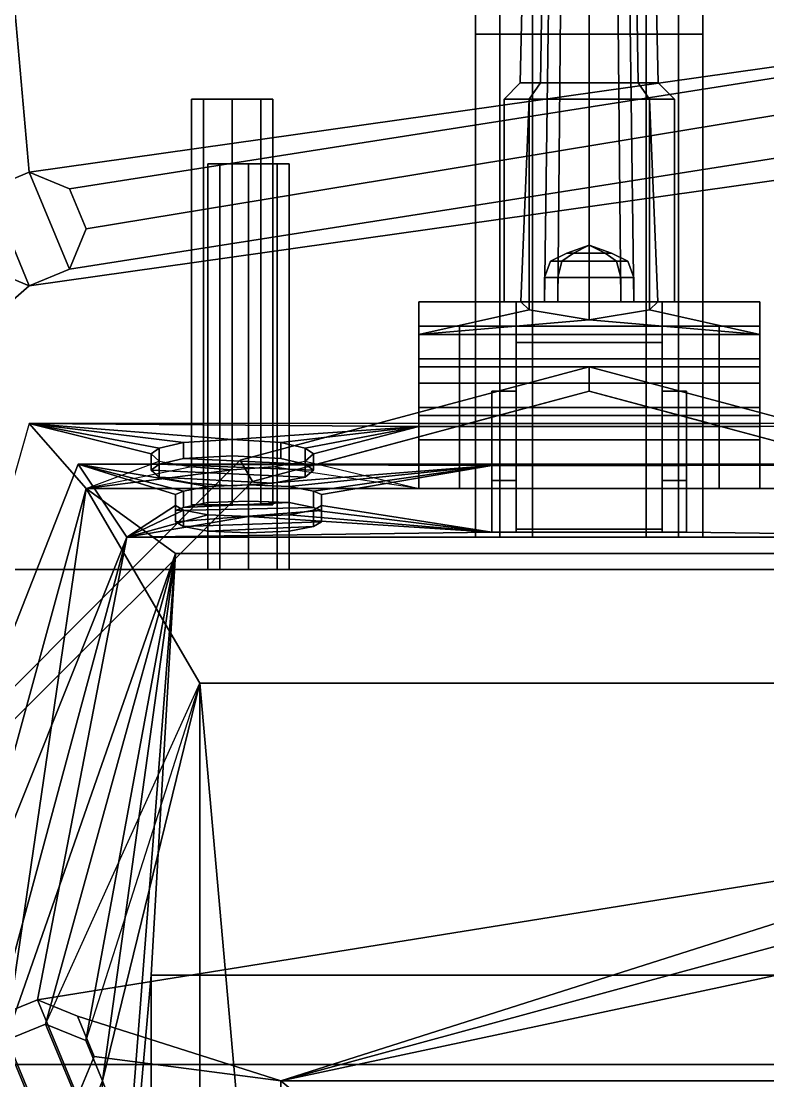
# Model space of a CAD drawing. Header units: millimetres. Extents: x -1.2 to 1.2, y -3.5 to 10.4.
# Drawn here: x -0.7 to 0.22, y -0.35 to 0.956 of the extents above; entities that cross this region are included whole.
import ezdxf

# ---------------------------------------------------------------- set-up
doc = ezdxf.new("R2010")
doc.units = ezdxf.units.MM
for name, color, linetype in [('gun', 1, 'Continuous'), ('mg', 1, 'Continuous'), ('sleeve', 5, 'Continuous'), ('turret', 2, 'Continuous'), ('turret_screens', 3, 'Continuous')]:
    doc.layers.add(name, color=color, linetype=linetype)

msp = doc.modelspace()

# ---------------------------------------------------------------- linework, layer by layer
for points in [[(0.71, -2.48, 0.33), (-0.71, -2.48, 0.33), (-0.71, 1.43, 0.33), (0.71, 1.43, 0.33)], [(-0.71, 0.9936, 1.46), (-0.71, 0.9936, 1.46), (-0.7395, 0.7495, 1.46), (-0.69, 0.77, 1.46)], [(0.71, 0.9936, 1.46), (-0.71, 0.9936, 1.46), (-0.69, 0.77, 1.46), (0.3, 0.91, 1.46)], [(0.3, 0.91, 1.46), (-0.69, 0.77, 1.46), (-0.6405, 0.7495, 1.46), (0.2505, 0.8895, 1.46)], [(0.2505, 0.8895, 1.46), (-0.6405, 0.7495, 1.46), (-0.62, 0.7, 1.46), (0.23, 0.84, 1.46)], [(0.23, 0.84, 1.46), (-0.62, 0.7, 1.46), (-0.6405, 0.6505, 1.46), (0.2505, 0.7905, 1.46)], [(0.2505, 0.7905, 1.46), (-0.6405, 0.6505, 1.46), (-0.69, 0.63, 1.46), (0.3, 0.77, 1.46)], [(0.3, 0.77, 1.46), (-0.69, 0.63, 1.46), (-1.09, 0.28, 1.46), (1.09, 0.28, 1.46)], [(-0.69, 0.77, 1.46), (-0.7395, 0.7495, 1.46), (-0.7395, 0.7495, 1.53), (-0.69, 0.77, 1.53)], [(-0.69, 0.77, 1.53), (-0.7395, 0.7495, 1.53), (-0.69, 0.63, 1.53), (-0.6405, 0.6505, 1.53)], [(-0.6405, 0.7495, 1.46), (-0.69, 0.77, 1.46), (-0.69, 0.77, 1.53), (-0.6405, 0.7495, 1.53)], [(-0.6405, 0.7495, 1.53), (-0.69, 0.77, 1.53), (-0.6405, 0.6505, 1.53), (-0.62, 0.7, 1.53)], [(-0.7395, 0.7495, 1.53), (-0.76, 0.7, 1.53), (-0.7395, 0.6505, 1.53), (-0.69, 0.63, 1.53)], [(-0.62, 0.7, 1.46), (-0.6405, 0.7495, 1.46), (-0.6405, 0.7495, 1.53), (-0.62, 0.7, 1.53)], [(-0.6405, 0.6505, 1.46), (-0.62, 0.7, 1.46), (-0.62, 0.7, 1.53), (-0.6405, 0.6505, 1.53)], [(-1.09, 0.28, 1.46), (-0.69, 0.63, 1.46), (-0.69, 0.63, 1.46), (-0.7395, 0.6505, 1.46)], [(-0.7395, 0.6505, 1.46), (-0.69, 0.63, 1.46), (-0.69, 0.63, 1.53), (-0.7395, 0.6505, 1.53)], [(-0.69, 0.63, 1.46), (-0.6405, 0.6505, 1.46), (-0.6405, 0.6505, 1.53), (-0.69, 0.63, 1.53)], [(1.09, 0.28, 1.46), (-1.09, 0.28, 1.46), (-1.09, -0.81, 1.46), (1.09, -0.81, 1.46)]]:
    msp.add_3dface(points)
at = {"layer": 'gun'}
for points in [[(-0.0601, 0.88, -2.7101), (-0.085, 0.88, -2.65), (-0.065, 1.77, -2.65), (-0.046, 1.77, -2.696)], [(-0.085, 0.88, -2.65), (-0.0601, 0.88, -2.5899), (-0.046, 1.77, -2.604), (-0.065, 1.77, -2.65)], [(0, 0.88, -2.735), (-0.0601, 0.88, -2.7101), (-0.046, 1.77, -2.696), (0, 1.77, -2.715)], [(-0.0601, 0.88, -2.5899), (0, 0.88, -2.565), (0, 1.77, -2.585), (-0.046, 1.77, -2.604)], [(0.0601, 0.88, -2.7101), (0, 0.88, -2.735), (0, 1.77, -2.715), (0.046, 1.77, -2.696)], [(0, 0.88, -2.565), (0.0601, 0.88, -2.5899), (0.046, 1.77, -2.604), (0, 1.77, -2.585)], [(0.085, 0.88, -2.65), (0.0601, 0.88, -2.7101), (0.046, 1.77, -2.696), (0.065, 1.77, -2.65)], [(0.0601, 0.88, -2.5899), (0.085, 0.88, -2.65), (0.065, 1.77, -2.65), (0.046, 1.77, -2.604)], [(-0.0389, 0.61, 3.6611), (-0.055, 0.61, 3.7), (-0.04, 1.73, 3.7), (-0.0283, 1.73, 3.6717)], [(-0.055, 0.61, 3.7), (-0.0389, 0.61, 3.7389), (-0.0283, 1.73, 3.7283), (-0.04, 1.73, 3.7)], [(0, 0.61, 3.645), (-0.0389, 0.61, 3.6611), (-0.0283, 1.73, 3.6717), (0, 1.73, 3.66)], [(-0.0389, 0.61, 3.7389), (0, 0.61, 3.755), (0, 1.73, 3.74), (-0.0283, 1.73, 3.7283)], [(0.0389, 0.61, 3.6611), (0, 0.61, 3.645), (0, 1.73, 3.66), (0.0283, 1.73, 3.6717)], [(0, 0.61, 3.755), (0.0389, 0.61, 3.7389), (0.0283, 1.73, 3.7283), (0, 1.73, 3.74)], [(0.055, 0.61, 3.7), (0.0389, 0.61, 3.6611), (0.0283, 1.73, 3.6717), (0.04, 1.73, 3.7)], [(0.0389, 0.61, 3.7389), (0.055, 0.61, 3.7), (0.04, 1.73, 3.7), (0.0283, 1.73, 3.7283)]]:
    msp.add_3dface(points, dxfattribs=at)
at = {"layer": 'mg'}
for points in [[(-0.4754, 0.86, 1.7954), (-0.49, 0.86, 1.76), (-0.49, 0.36, 1.76), (-0.4754, 0.36, 1.7954)], [(-0.49, 0.86, 1.76), (-0.4754, 0.86, 1.7246), (-0.4754, 0.36, 1.7246), (-0.49, 0.36, 1.76)], [(-0.44, 0.86, 1.81), (-0.4754, 0.86, 1.7246), (-0.49, 0.86, 1.76), (-0.4754, 0.86, 1.7954)], [(-0.44, 0.86, -2.61), (-0.4754, 0.86, -2.6954), (-0.49, 0.86, -2.66), (-0.4754, 0.86, -2.6246)], [(-0.49, 0.86, -2.66), (-0.4754, 0.86, -2.6954), (-0.4754, 0.36, -2.6954), (-0.49, 0.36, -2.66)], [(-0.4754, 0.86, -2.6246), (-0.49, 0.86, -2.66), (-0.49, 0.36, -2.66), (-0.4754, 0.36, -2.6246)], [(-0.44, 0.86, 1.81), (-0.4754, 0.86, 1.7954), (-0.4754, 0.36, 1.7954), (-0.44, 0.36, 1.81)], [(-0.4754, 0.86, 1.7246), (-0.44, 0.86, 1.71), (-0.44, 0.36, 1.71), (-0.4754, 0.36, 1.7246)], [(-0.4046, 0.86, 1.7954), (-0.44, 0.86, 1.71), (-0.4754, 0.86, 1.7246), (-0.44, 0.86, 1.81)], [(-0.4046, 0.86, -2.6246), (-0.44, 0.86, -2.71), (-0.4754, 0.86, -2.6954), (-0.44, 0.86, -2.61)], [(-0.4754, 0.86, -2.6954), (-0.44, 0.86, -2.71), (-0.44, 0.36, -2.71), (-0.4754, 0.36, -2.6954)], [(-0.44, 0.86, -2.61), (-0.4754, 0.86, -2.6246), (-0.4754, 0.36, -2.6246), (-0.44, 0.36, -2.61)], [(-0.4046, 0.86, 1.7954), (-0.44, 0.86, 1.81), (-0.44, 0.36, 1.81), (-0.4046, 0.36, 1.7954)], [(-0.44, 0.86, 1.71), (-0.4046, 0.86, 1.7246), (-0.4046, 0.36, 1.7246), (-0.44, 0.36, 1.71)], [(-0.39, 0.86, 1.76), (-0.4046, 0.86, 1.7246), (-0.44, 0.86, 1.71), (-0.4046, 0.86, 1.7954)], [(-0.39, 0.86, -2.66), (-0.4046, 0.86, -2.6954), (-0.44, 0.86, -2.71), (-0.4046, 0.86, -2.6246)], [(-0.44, 0.86, -2.71), (-0.4046, 0.86, -2.6954), (-0.4046, 0.36, -2.6954), (-0.44, 0.36, -2.71)], [(-0.4046, 0.86, -2.6246), (-0.44, 0.86, -2.61), (-0.44, 0.36, -2.61), (-0.4046, 0.36, -2.6246)], [(-0.39, 0.86, 1.76), (-0.4046, 0.86, 1.7954), (-0.4046, 0.36, 1.7954), (-0.39, 0.36, 1.76)], [(-0.4046, 0.86, 1.7246), (-0.39, 0.86, 1.76), (-0.39, 0.36, 1.76), (-0.4046, 0.36, 1.7246)], [(-0.4046, 0.86, -2.6954), (-0.39, 0.86, -2.66), (-0.39, 0.36, -2.66), (-0.4046, 0.36, -2.6954)], [(-0.39, 0.86, -2.66), (-0.4046, 0.86, -2.6246), (-0.4046, 0.36, -2.6246), (-0.39, 0.36, -2.66)], [(-0.42, 0.78, 3.82), (-0.4554, 0.78, 3.7346), (-0.47, 0.78, 3.77), (-0.4554, 0.78, 3.8054)], [(-0.4554, 0.78, 3.8054), (-0.47, 0.78, 3.77), (-0.47, 0.28, 3.77), (-0.4554, 0.28, 3.8054)], [(-0.47, 0.78, 3.77), (-0.4554, 0.78, 3.7346), (-0.4554, 0.28, 3.7346), (-0.47, 0.28, 3.77)], [(-0.3846, 0.78, 3.8054), (-0.42, 0.78, 3.72), (-0.4554, 0.78, 3.7346), (-0.42, 0.78, 3.82)], [(-0.42, 0.78, 3.82), (-0.4554, 0.78, 3.8054), (-0.4554, 0.28, 3.8054), (-0.42, 0.28, 3.82)], [(-0.4554, 0.78, 3.7346), (-0.42, 0.78, 3.72), (-0.42, 0.28, 3.72), (-0.4554, 0.28, 3.7346)], [(-0.37, 0.78, 3.77), (-0.3846, 0.78, 3.7346), (-0.42, 0.78, 3.72), (-0.3846, 0.78, 3.8054)], [(-0.3846, 0.78, 3.8054), (-0.42, 0.78, 3.82), (-0.42, 0.28, 3.82), (-0.3846, 0.28, 3.8054)], [(-0.42, 0.78, 3.72), (-0.3846, 0.78, 3.7346), (-0.3846, 0.28, 3.7346), (-0.42, 0.28, 3.72)], [(-0.37, 0.78, 3.77), (-0.3846, 0.78, 3.8054), (-0.3846, 0.28, 3.8054), (-0.37, 0.28, 3.77)], [(-0.3846, 0.78, 3.7346), (-0.37, 0.78, 3.77), (-0.37, 0.28, 3.77), (-0.3846, 0.28, 3.7346)]]:
    msp.add_3dface(points, dxfattribs=at)
at = {"layer": 'sleeve'}
for points in [[(-0.14, 1.14, 1.84), (-0.07, 1.05, 1.63), (-0.07, 0.94, 1.63), (-0.14, 0.94, 1.84)], [(-0.14, 0.94, 1.89), (-0.11, 0.94, 1.91), (-0.11, 1.11, 1.91), (-0.14, 1.14, 1.89)], [(-0.14, 0.94, 1.84), (-0.14, 0.94, 1.89), (-0.14, 1.14, 1.89), (-0.14, 1.14, 1.84)], [(0.14, 0.94, 1.84), (0.07, 0.94, 1.63), (0.07, 1.05, 1.63), (0.14, 1.14, 1.84)], [(0.14, 1.14, 1.89), (0.11, 1.11, 1.91), (0.11, 0.94, 1.91), (0.14, 0.94, 1.89)], [(0.14, 1.14, 1.84), (0.14, 1.14, 1.89), (0.14, 0.94, 1.89), (0.14, 0.94, 1.84)], [(-0.11, 0.94, 1.91), (0.11, 0.94, 1.91), (0.11, 1.11, 1.91), (-0.11, 1.11, 1.91)], [(0.07, 0.94, 1.63), (-0.07, 0.94, 1.63), (-0.07, 1.05, 1.63), (0.07, 1.05, 1.63)], [(-0.14, 0.94, 1.84), (-0.07, 0.94, 1.64), (-0.07, 0.32, 1.64), (-0.14, 0.32, 1.84)], [(-0.14, 0.32, 1.84), (-0.14, 0.32, 1.88), (-0.14, 0.94, 1.88), (-0.14, 0.94, 1.84)], [(-0.14, 0.32, 1.88), (-0.11, 0.32, 1.9), (-0.11, 0.94, 1.9), (-0.14, 0.94, 1.88)], [(-0.14, 0.94, 1.88), (-0.11, 0.94, 1.9), (-0.11, 0.94, 1.91), (-0.14, 0.94, 1.89)], [(-0.14, 0.94, 1.84), (-0.07, 0.94, 1.63), (-0.07, 0.94, 1.64), (-0.14, 0.94, 1.84)], [(-0.11, 0.32, 1.9), (0.11, 0.32, 1.9), (0.11, 0.94, 1.9), (-0.11, 0.94, 1.9)], [(0.11, 0.94, 1.9), (0.11, 0.94, 1.91), (-0.11, 0.94, 1.91), (-0.11, 0.94, 1.9)], [(0.07, 0.32, 1.64), (-0.07, 0.32, 1.64), (-0.07, 0.94, 1.64), (0.07, 0.94, 1.64)], [(0.07, 0.94, 1.64), (-0.07, 0.94, 1.64), (-0.07, 0.94, 1.63), (0.07, 0.94, 1.63)], [(0.14, 0.32, 1.84), (0.07, 0.32, 1.64), (0.07, 0.94, 1.64), (0.14, 0.94, 1.84)], [(0.14, 0.94, 1.84), (0.07, 0.94, 1.64), (0.07, 0.94, 1.63), (0.14, 0.94, 1.84)], [(0.14, 0.94, 1.88), (0.11, 0.94, 1.9), (0.11, 0.32, 1.9), (0.14, 0.32, 1.88)], [(0.14, 0.94, 1.89), (0.11, 0.94, 1.91), (0.11, 0.94, 1.9), (0.14, 0.94, 1.88)], [(0.14, 0.94, 1.84), (0.14, 0.94, 1.88), (0.14, 0.32, 1.88), (0.14, 0.32, 1.84)], [(-0.0742, 0.86, -2.7242), (-0.105, 0.86, -2.65), (-0.085, 0.88, -2.65), (-0.0601, 0.88, -2.7101)], [(-0.105, 0.86, -2.65), (-0.0742, 0.86, -2.5758), (-0.0601, 0.88, -2.5899), (-0.085, 0.88, -2.65)], [(0, 0.86, -2.755), (-0.0742, 0.86, -2.7242), (-0.0601, 0.88, -2.7101), (0, 0.88, -2.735)], [(-0.0742, 0.86, -2.5758), (0, 0.86, -2.545), (0, 0.88, -2.565), (-0.0601, 0.88, -2.5899)], [(0.0742, 0.86, -2.7242), (0, 0.86, -2.755), (0, 0.88, -2.735), (0.0601, 0.88, -2.7101)], [(0, 0.86, -2.545), (0.0742, 0.86, -2.5758), (0.0601, 0.88, -2.5899), (0, 0.88, -2.565)], [(0.105, 0.86, -2.65), (0.0742, 0.86, -2.7242), (0.0601, 0.88, -2.7101), (0.085, 0.88, -2.65)], [(0.0742, 0.86, -2.5758), (0.105, 0.86, -2.65), (0.085, 0.88, -2.65), (0.0601, 0.88, -2.5899)], [(-0.0742, 0.86, -2.5758), (-0.105, 0.86, -2.65), (-0.105, 0.61, -2.65), (-0.0843, 0.61, -2.6)], [(-0.105, 0.86, -2.65), (-0.0742, 0.86, -2.7242), (-0.0843, 0.61, -2.7), (-0.105, 0.61, -2.65)], [(-0.0742, 0.86, -2.5758), (-0.0742, 0.86, -2.5758), (-0.0843, 0.61, -2.6), (-0.0742, 0.6003, -2.5758)], [(-0.0742, 0.86, -2.7242), (-0.0742, 0.86, -2.7242), (-0.0742, 0.6003, -2.7242), (-0.0843, 0.61, -2.7)], [(0, 0.86, -2.545), (-0.0742, 0.86, -2.5758), (-0.0742, 0.6003, -2.5758), (0, 0.588, -2.545)], [(-0.0742, 0.86, -2.7242), (0, 0.86, -2.755), (0, 0.588, -2.755), (-0.0742, 0.6003, -2.7242)], [(0.0742, 0.86, -2.5758), (0, 0.86, -2.545), (0, 0.588, -2.545), (0.0742, 0.6003, -2.5758)], [(0, 0.86, -2.755), (0.0742, 0.86, -2.7242), (0.0742, 0.6003, -2.7242), (0, 0.588, -2.755)], [(0.105, 0.86, -2.65), (0.0742, 0.86, -2.5758), (0.0843, 0.61, -2.6), (0.105, 0.61, -2.65)], [(0.0742, 0.86, -2.7242), (0.105, 0.86, -2.65), (0.105, 0.61, -2.65), (0.0843, 0.61, -2.7)], [(0.0742, 0.86, -2.5758), (0.0742, 0.86, -2.5758), (0.0742, 0.6003, -2.5758), (0.0843, 0.61, -2.6)], [(0.0742, 0.86, -2.7242), (0.0742, 0.86, -2.7242), (0.0843, 0.61, -2.7), (0.0742, 0.6003, -2.7242)], [(0, 0.68, 3.82), (-0.0275, 0.67, 3.82), (-0.0194, 0.67, 3.8394), (0, 0.68, 3.82)], [(0, 0.68, 3.82), (-0.0194, 0.67, 3.8006), (-0.0275, 0.67, 3.82), (0, 0.68, 3.82)], [(0, 0.68, 3.82), (-0.0194, 0.67, 3.8394), (0, 0.67, 3.8475), (0, 0.68, 3.82)], [(0, 0.68, 3.82), (0, 0.67, 3.7925), (-0.0194, 0.67, 3.8006), (0, 0.68, 3.82)], [(0, 0.68, 3.82), (0, 0.67, 3.8475), (0.0194, 0.67, 3.8394), (0, 0.68, 3.82)], [(0, 0.68, 3.82), (0.0194, 0.67, 3.8394), (0.0275, 0.67, 3.82), (0, 0.68, 3.82)], [(0, 0.68, 3.82), (0.0275, 0.67, 3.82), (0.0194, 0.67, 3.8006), (0, 0.68, 3.82)], [(0, 0.68, 3.82), (0.0194, 0.67, 3.8006), (0, 0.67, 3.7925), (0, 0.68, 3.82)], [(-0.0275, 0.67, 3.82), (-0.0476, 0.66, 3.82), (-0.0337, 0.66, 3.8537), (-0.0194, 0.67, 3.8394)], [(-0.0194, 0.67, 3.8006), (-0.0337, 0.66, 3.7863), (-0.0476, 0.66, 3.82), (-0.0275, 0.67, 3.82)], [(-0.0194, 0.67, 3.8394), (-0.0337, 0.66, 3.8537), (0, 0.66, 3.8676), (0, 0.67, 3.8475)], [(0, 0.67, 3.7925), (0, 0.66, 3.7724), (-0.0337, 0.66, 3.7863), (-0.0194, 0.67, 3.8006)], [(0, 0.67, 3.8475), (0, 0.66, 3.8676), (0.0337, 0.66, 3.8537), (0.0194, 0.67, 3.8394)], [(0.0194, 0.67, 3.8006), (0.0337, 0.66, 3.7863), (0, 0.66, 3.7724), (0, 0.67, 3.7925)], [(0.0194, 0.67, 3.8394), (0.0337, 0.66, 3.8537), (0.0476, 0.66, 3.82), (0.0275, 0.67, 3.82)], [(0.0275, 0.67, 3.82), (0.0476, 0.66, 3.82), (0.0337, 0.66, 3.7863), (0.0194, 0.67, 3.8006)], [(-0.0476, 0.66, 3.82), (-0.055, 0.64, 3.82), (-0.0389, 0.64, 3.8589), (-0.0337, 0.66, 3.8537)], [(-0.0337, 0.66, 3.7863), (-0.0389, 0.64, 3.7811), (-0.055, 0.64, 3.82), (-0.0476, 0.66, 3.82)], [(-0.0337, 0.66, 3.8537), (-0.0389, 0.64, 3.8589), (0, 0.64, 3.875), (0, 0.66, 3.8676)], [(0, 0.66, 3.7724), (0, 0.64, 3.765), (-0.0389, 0.64, 3.7811), (-0.0337, 0.66, 3.7863)], [(0, 0.66, 3.8676), (0, 0.64, 3.875), (0.0389, 0.64, 3.8589), (0.0337, 0.66, 3.8537)], [(0.0337, 0.66, 3.7863), (0.0389, 0.64, 3.7811), (0, 0.64, 3.765), (0, 0.66, 3.7724)], [(0.0337, 0.66, 3.8537), (0.0389, 0.64, 3.8589), (0.055, 0.64, 3.82), (0.0476, 0.66, 3.82)], [(0.0476, 0.66, 3.82), (0.055, 0.64, 3.82), (0.0389, 0.64, 3.7811), (0.0337, 0.66, 3.7863)], [(-0.0389, 0.64, 3.8589), (-0.055, 0.64, 3.82), (-0.055, 0.61, 3.82), (-0.0389, 0.61, 3.8589)], [(-0.055, 0.64, 3.82), (-0.0389, 0.64, 3.7811), (-0.0389, 0.61, 3.7811), (-0.055, 0.61, 3.82)], [(0, 0.64, 3.875), (-0.0389, 0.64, 3.8589), (-0.0389, 0.61, 3.8589), (0, 0.61, 3.875)], [(-0.0389, 0.64, 3.7811), (0, 0.64, 3.765), (0, 0.61, 3.765), (-0.0389, 0.61, 3.7811)], [(0.0389, 0.64, 3.8589), (0, 0.64, 3.875), (0, 0.61, 3.875), (0.0389, 0.61, 3.8589)], [(0, 0.64, 3.765), (0.0389, 0.64, 3.7811), (0.0389, 0.61, 3.7811), (0, 0.61, 3.765)], [(0.055, 0.64, 3.82), (0.0389, 0.64, 3.8589), (0.0389, 0.61, 3.8589), (0.055, 0.61, 3.82)], [(0.0389, 0.64, 3.7811), (0.055, 0.64, 3.82), (0.055, 0.61, 3.82), (0.0389, 0.61, 3.7811)], [(-0.21, 0.57, -2.5), (-0.21, 0.61, -2.6), (-0.21, 0.58, -2.6), (-0.21, 0.53, -2.5)], [(-0.0843, 0.61, -2.6), (-0.21, 0.61, -2.6), (-0.21, 0.57, -2.5), (-0.0742, 0.6003, -2.5758)], [(-0.21, 0.61, -2.6), (-0.105, 0.61, -2.65), (-0.0843, 0.61, -2.7), (-0.21, 0.61, -2.7)], [(-0.21, 0.53, -2.8), (-0.21, 0.58, -2.7), (-0.21, 0.61, -2.7), (-0.21, 0.57, -2.8)], [(-0.21, 0.58, -2.7), (-0.21, 0.58, -2.6), (-0.21, 0.61, -2.6), (-0.21, 0.61, -2.7)], [(-0.21, 0.61, -2.6), (-0.0843, 0.61, -2.6), (-0.105, 0.61, -2.65), (-0.21, 0.61, -2.6)], [(-0.21, 0.61, -2.7), (-0.0843, 0.61, -2.7), (-0.0742, 0.6003, -2.7242), (-0.21, 0.57, -2.8)], [(-0.09, 0.61, 3.89), (-0.09, 0.61, 3.65), (-0.09, 0.33, 3.61), (-0.09, 0.33, 3.89)], [(0.09, 0.61, 3.65), (-0.09, 0.61, 3.65), (-0.09, 0.61, 3.89), (0.09, 0.61, 3.89)], [(0.09, 0.61, 3.89), (-0.09, 0.61, 3.89), (-0.09, 0.33, 3.89), (0.09, 0.33, 3.89)], [(-0.09, 0.61, 3.65), (-0.09, 0.56, 3.61), (-0.09, 0.33, 3.61)], [(0.09, 0.56, 3.61), (-0.09, 0.56, 3.61), (-0.09, 0.61, 3.65), (0.09, 0.61, 3.65)], [(0.0843, 0.61, -2.7), (0.21, 0.61, -2.7), (0.21, 0.57, -2.8), (0.0742, 0.6003, -2.7242)], [(0.21, 0.57, -2.5), (0.21, 0.61, -2.6), (0.0843, 0.61, -2.6), (0.0742, 0.6003, -2.5758)], [(0.21, 0.61, -2.6), (0.21, 0.61, -2.7), (0.0843, 0.61, -2.7), (0.105, 0.61, -2.65)], [(0.21, 0.61, -2.6), (0.21, 0.61, -2.6), (0.105, 0.61, -2.65), (0.0843, 0.61, -2.6)], [(0.09, 0.33, 3.89), (0.09, 0.33, 3.61), (0.09, 0.61, 3.65), (0.09, 0.61, 3.89)], [(0.09, 0.33, 3.61), (0.09, 0.33, 3.61), (0.09, 0.56, 3.61), (0.09, 0.61, 3.65)], [(0.21, 0.53, -2.5), (0.21, 0.58, -2.6), (0.21, 0.61, -2.6), (0.21, 0.57, -2.5)], [(0.21, 0.57, -2.8), (0.21, 0.61, -2.7), (0.21, 0.58, -2.7), (0.21, 0.53, -2.8)], [(0.21, 0.61, -2.7), (0.21, 0.61, -2.6), (0.21, 0.58, -2.6), (0.21, 0.58, -2.7)], [(-0.0742, 0.6003, -2.5758), (-0.21, 0.57, -2.5), (-0.21, 0.57, -2.5), (0, 0.588, -2.545)], [(-0.21, 0.57, -2.8), (-0.0742, 0.6003, -2.7242), (0, 0.588, -2.755), (-0.21, 0.57, -2.8)], [(0, 0.588, -2.545), (-0.21, 0.57, -2.5), (-0.21, 0.57, -2.5), (0.21, 0.57, -2.5)], [(-0.21, 0.57, -2.8), (0, 0.588, -2.755), (0.21, 0.57, -2.8), (-0.21, 0.57, -2.8)], [(0.0742, 0.6003, -2.5758), (0, 0.588, -2.545), (0, 0.588, -2.545), (0.21, 0.57, -2.5)], [(0, 0.588, -2.755), (0.0742, 0.6003, -2.7242), (0.21, 0.57, -2.8), (0, 0.588, -2.755)], [(0.21, 0.57, -2.5), (-0.21, 0.57, -2.5), (-0.21, 0.51, -2.44), (0.21, 0.51, -2.44)], [(-0.21, 0.51, -2.44), (-0.21, 0.57, -2.5), (-0.21, 0.53, -2.5), (-0.21, 0.46, -2.45)], [(-0.21, 0.57, -2.8), (0.21, 0.57, -2.8), (0.21, 0.51, -2.86), (-0.21, 0.51, -2.86)], [(-0.21, 0.46, -2.85), (-0.21, 0.53, -2.8), (-0.21, 0.57, -2.8), (-0.21, 0.51, -2.86)], [(0.21, 0.46, -2.45), (0.21, 0.53, -2.5), (0.21, 0.57, -2.5), (0.21, 0.51, -2.44)], [(0.21, 0.51, -2.86), (0.21, 0.57, -2.8), (0.21, 0.53, -2.8), (0.21, 0.46, -2.85)], [(0.09, 0.33, 3.61), (-0.09, 0.33, 3.61), (-0.09, 0.56, 3.61), (0.09, 0.56, 3.61)], [(-0.21, 0.47, -2.42), (-0.21, 0.51, -2.44), (-0.21, 0.46, -2.45)], [(0.21, 0.51, -2.44), (-0.21, 0.51, -2.44), (-0.21, 0.47, -2.42), (0.21, 0.47, -2.42)], [(-0.21, 0.51, -2.86), (0.21, 0.51, -2.86), (0.21, 0.47, -2.88), (-0.21, 0.47, -2.88)], [(-0.21, 0.46, -2.85), (-0.21, 0.46, -2.85), (-0.21, 0.51, -2.86), (-0.21, 0.47, -2.88)], [(0.21, 0.46, -2.45), (0.21, 0.46, -2.45), (0.21, 0.51, -2.44), (0.21, 0.47, -2.42)], [(0.21, 0.47, -2.88), (0.21, 0.51, -2.86), (0.21, 0.46, -2.85)], [(0.21, 0.47, -2.42), (-0.21, 0.47, -2.42), (-0.21, 0.46, -2.45), (0.21, 0.46, -2.45)]]:
    msp.add_3dface(points, dxfattribs=at)
at = {"layer": 'turret'}
for points in [[(-0.21, 0.53, 1.92), (-0.16, 0.53, 1.92), (-0.16, 0.58, 1.82), (-0.21, 0.58, 1.82)], [(-0.21, 0.58, 1.82), (-0.16, 0.58, 1.82), (-0.16, 0.58, 1.72), (-0.21, 0.58, 1.72)], [(-0.21, 0.58, 1.72), (-0.16, 0.58, 1.72), (-0.16, 0.54, 1.62), (-0.21, 0.54, 1.62)], [(-0.21, 0.53, 1.92), (-0.21, 0.58, 1.82), (-0.21, 0.58, 1.72), (-0.21, 0.54, 1.62)], [(-0.21, 0.58, -2.7), (0.21, 0.58, -2.7), (0.21, 0.54, -2.8), (-0.21, 0.54, -2.8)], [(-0.21, 0.53, -2.5), (-0.21, 0.58, -2.6), (-0.21, 0.58, -2.7), (-0.21, 0.54, -2.8)], [(-0.21, 0.58, -2.6), (0.21, 0.58, -2.6), (0.21, 0.58, -2.7), (-0.21, 0.58, -2.7)], [(-0.21, 0.53, -2.5), (0.21, 0.53, -2.5), (0.21, 0.58, -2.6), (-0.21, 0.58, -2.6)], [(-0.16, 0.58, 1.82), (-0.16, 0.53, 1.92), (-0.16, 0.54, 1.62), (-0.16, 0.58, 1.72)], [(0.16, 0.53, 1.92), (0.16, 0.58, 1.82), (0.16, 0.58, 1.72), (0.16, 0.54, 1.62)], [(0.16, 0.53, 1.92), (0.21, 0.53, 1.92), (0.21, 0.58, 1.82), (0.16, 0.58, 1.82)], [(0.16, 0.58, 1.82), (0.21, 0.58, 1.82), (0.21, 0.58, 1.72), (0.16, 0.58, 1.72)], [(0.16, 0.58, 1.72), (0.21, 0.58, 1.72), (0.21, 0.54, 1.62), (0.16, 0.54, 1.62)], [(0.21, 0.58, 1.82), (0.21, 0.53, 1.92), (0.21, 0.54, 1.62), (0.21, 0.58, 1.72)], [(0.21, 0.58, -2.6), (0.21, 0.53, -2.5), (0.21, 0.54, -2.8), (0.21, 0.58, -2.7)], [(-0.21, 0.54, 1.62), (-0.16, 0.54, 1.62), (-0.16, 0.48, 1.57), (-0.21, 0.48, 1.57)], [(-0.21, 0.48, 1.57), (-0.21, 0.44, 1.99), (-0.21, 0.53, 1.92), (-0.21, 0.54, 1.62)], [(-0.21, 0.48, -2.85), (-0.21, 0.44, -2.43), (-0.21, 0.53, -2.5), (-0.21, 0.54, -2.8)], [(-0.21, 0.54, -2.8), (0.21, 0.54, -2.8), (0.21, 0.48, -2.85), (-0.21, 0.48, -2.85)], [(-0.16, 0.53, 1.92), (-0.16, 0.44, 1.99), (-0.16, 0.48, 1.57), (-0.16, 0.54, 1.62)], [(0.16, 0.48, 1.57), (0.16, 0.44, 1.99), (0.16, 0.53, 1.92), (0.16, 0.54, 1.62)], [(0.16, 0.54, 1.62), (0.21, 0.54, 1.62), (0.21, 0.48, 1.57), (0.16, 0.48, 1.57)], [(0.21, 0.53, 1.92), (0.21, 0.44, 1.99), (0.21, 0.48, 1.57), (0.21, 0.54, 1.62)], [(0.21, 0.53, -2.5), (0.21, 0.44, -2.43), (0.21, 0.48, -2.85), (0.21, 0.54, -2.8)], [(0, 0.53, 1.46), (-0.43, 0.4148, 1.46), (-0.43, 0.4148, 1.48), (0, 0.53, 1.48)], [(0, 0.53, 1.48), (-0.43, 0.4148, 1.48), (-0.415, 0.3888, 1.48), (0, 0.5, 1.48)], [(0, 0.53, 3.47), (-0.43, 0.4148, 3.47), (-0.415, 0.3888, 3.47), (0, 0.5, 3.47)], [(0, 0.53, 3.45), (-0.43, 0.4148, 3.45), (-0.43, 0.4148, 3.47), (0, 0.53, 3.47)], [(0, 0.53, -2.94), (-0.43, 0.4148, -2.94), (-0.415, 0.3888, -2.94), (0, 0.5, -2.94)], [(0, 0.53, -2.96), (-0.43, 0.4148, -2.96), (-0.43, 0.4148, -2.94), (0, 0.53, -2.94)], [(-0.21, 0.44, 1.99), (-0.16, 0.44, 1.99), (-0.16, 0.53, 1.92), (-0.21, 0.53, 1.92)], [(-0.21, 0.44, -2.43), (0.21, 0.44, -2.43), (0.21, 0.53, -2.5), (-0.21, 0.53, -2.5)], [(0.43, 0.4148, 1.46), (0, 0.53, 1.46), (0, 0.53, 1.48), (0.43, 0.4148, 1.48)], [(0.43, 0.4148, 1.48), (0, 0.53, 1.48), (0, 0.5, 1.48), (0.415, 0.3888, 1.48)], [(0.43, 0.4148, 3.47), (0, 0.53, 3.47), (0, 0.5, 3.47), (0.415, 0.3888, 3.47)], [(0.43, 0.4148, 3.45), (0, 0.53, 3.45), (0, 0.53, 3.47), (0.43, 0.4148, 3.47)], [(0.43, 0.4148, -2.94), (0, 0.53, -2.94), (0, 0.5, -2.94), (0.415, 0.3888, -2.94)], [(0.43, 0.4148, -2.96), (0, 0.53, -2.96), (0, 0.53, -2.94), (0.43, 0.4148, -2.94)], [(0.16, 0.44, 1.99), (0.21, 0.44, 1.99), (0.21, 0.53, 1.92), (0.16, 0.53, 1.92)], [(0, 0.5, 1.48), (-0.415, 0.3888, 1.48), (-0.415, 0.3888, 1.55), (0, 0.5, 1.55)], [(0, 0.5, 3.47), (-0.415, 0.3888, 3.47), (-0.415, 0.3888, 3.54), (0, 0.5, 3.54)], [(0, 0.5, -2.94), (-0.415, 0.3888, -2.94), (-0.415, 0.3888, -2.87), (0, 0.5, -2.87)], [(0, 0.5, 3.54), (-0.3359, 0.41, 3.54), (-0.3359, 0.41, 3.54), (0.3359, 0.41, 3.54)], [(0, 0.5, 1.55), (-0.1493, 0.46, 1.55), (-0.1493, 0.46, 1.55), (0.1493, 0.46, 1.55)], [(0, 0.5, -2.87), (-0.1493, 0.46, -2.87), (-0.1493, 0.46, -2.87), (0.1493, 0.46, -2.87)], [(-0.09, 0.5, 3.8), (-0.12, 0.5, 3.8), (-0.12, 0.46, 3.89), (-0.09, 0.46, 3.89)], [(-0.09, 0.5, 3.68), (-0.12, 0.5, 3.68), (-0.12, 0.5, 3.8), (-0.09, 0.5, 3.8)], [(-0.09, 0.46, 3.6), (-0.12, 0.46, 3.6), (-0.12, 0.5, 3.68), (-0.09, 0.5, 3.68)], [(-0.12, 0.5, 3.68), (-0.12, 0.46, 3.6), (-0.12, 0.46, 3.89), (-0.12, 0.5, 3.8)], [(-0.09, 0.46, 3.89), (-0.09, 0.46, 3.6), (-0.09, 0.5, 3.68), (-0.09, 0.5, 3.8)], [(0.415, 0.3888, 1.48), (0, 0.5, 1.48), (0, 0.5, 1.55), (0.415, 0.3888, 1.55)], [(0.415, 0.3888, 3.47), (0, 0.5, 3.47), (0, 0.5, 3.54), (0.415, 0.3888, 3.54)], [(0.415, 0.3888, -2.94), (0, 0.5, -2.94), (0, 0.5, -2.87), (0.415, 0.3888, -2.87)], [(0.09, 0.5, 3.68), (0.09, 0.46, 3.6), (0.09, 0.46, 3.89), (0.09, 0.5, 3.8)], [(0.12, 0.46, 3.6), (0.09, 0.46, 3.6), (0.09, 0.5, 3.68), (0.12, 0.5, 3.68)], [(0.12, 0.5, 3.68), (0.09, 0.5, 3.68), (0.09, 0.5, 3.8), (0.12, 0.5, 3.8)], [(0.12, 0.5, 3.8), (0.09, 0.5, 3.8), (0.09, 0.46, 3.89), (0.12, 0.46, 3.89)], [(0.12, 0.46, 3.89), (0.12, 0.46, 3.6), (0.12, 0.5, 3.68), (0.12, 0.5, 3.8)], [(-0.21, 0.48, 1.57), (-0.16, 0.48, 1.57), (-0.16, 0.4564, 1.57), (-0.21, 0.4564, 1.57)], [(-0.21, 0.4564, 1.57), (-0.21, 0.38, 2), (-0.21, 0.44, 1.99), (-0.21, 0.48, 1.57)], [(-0.21, 0.4564, -2.85), (-0.21, 0.38, -2.42), (-0.21, 0.44, -2.43), (-0.21, 0.48, -2.85)], [(-0.21, 0.48, -2.85), (0.21, 0.48, -2.85), (0.21, 0.4564, -2.85), (-0.21, 0.4564, -2.85)], [(-0.16, 0.38, 2), (-0.16, 0.4564, 1.57), (-0.16, 0.48, 1.57), (-0.16, 0.44, 1.99)], [(0.16, 0.4564, 1.57), (0.16, 0.38, 2), (0.16, 0.44, 1.99), (0.16, 0.48, 1.57)], [(0.16, 0.48, 1.57), (0.21, 0.48, 1.57), (0.21, 0.4564, 1.57), (0.16, 0.4564, 1.57)], [(0.21, 0.38, 2), (0.21, 0.4564, 1.57), (0.21, 0.48, 1.57), (0.21, 0.44, 1.99)], [(0.21, 0.38, -2.42), (0.21, 0.4564, -2.85), (0.21, 0.48, -2.85), (0.21, 0.44, -2.43)], [(-0.62, 0.38, 2), (-0.69, 0.46, 1.55), (-0.92, -0.35, 1.55), (-0.82, -0.35, 2)], [(-0.62, 0.38, -2.42), (-0.69, 0.46, -2.87), (-0.92, -0.35, -2.87), (-0.82, -0.35, -2.42)], [(0.21, 0.4564, 1.57), (0.69, 0.46, 1.55), (-0.69, 0.46, 1.55), (-0.21, 0.4564, 1.57)], [(-0.69, 0.46, 1.55), (-0.44, 0.4404, 1.66), (-0.21, 0.4564, 1.57)], [(-0.69, 0.46, 1.55), (-0.5, 0.4369, 1.68), (-0.44, 0.4404, 1.66)], [(-0.69, 0.46, 1.55), (-0.53, 0.4298, 1.72), (-0.5, 0.4369, 1.68)], [(-0.69, 0.46, 1.55), (-0.54, 0.4227, 1.76), (-0.53, 0.4298, 1.72)], [(-0.53, 0.4138, 1.81), (-0.54, 0.4227, 1.76), (-0.69, 0.46, 1.55), (-0.62, 0.38, 2)], [(-0.53, 0.4138, -2.61), (-0.54, 0.4227, -2.66), (-0.69, 0.46, -2.87), (-0.62, 0.38, -2.42)], [(-0.69, 0.46, -2.87), (-0.54, 0.4227, -2.66), (-0.53, 0.4298, -2.7)], [(-0.69, 0.46, -2.87), (-0.53, 0.4298, -2.7), (-0.5, 0.4369, -2.74)], [(-0.69, 0.46, -2.87), (-0.44, 0.4404, -2.76), (-0.21, 0.4564, -2.85)], [(0.21, 0.4564, -2.85), (0.69, 0.46, -2.87), (-0.69, 0.46, -2.87), (-0.21, 0.4564, -2.85)], [(-0.69, 0.46, -2.87), (-0.5, 0.4369, -2.74), (-0.44, 0.4404, -2.76)], [(-0.09, 0.46, 3.89), (-0.12, 0.46, 3.89), (-0.12, 0.39, 3.95), (-0.09, 0.39, 3.95)], [(-0.09, 0.4084, 3.5484), (-0.12, 0.4084, 3.5484), (-0.12, 0.46, 3.6), (-0.09, 0.46, 3.6)], [(-0.12, 0.46, 3.6), (-0.12, 0.4084, 3.5484), (-0.12, 0.39, 3.95), (-0.12, 0.46, 3.89)], [(-0.09, 0.39, 3.95), (-0.09, 0.4084, 3.5484), (-0.09, 0.46, 3.6), (-0.09, 0.46, 3.89)], [(0.09, 0.46, 3.6), (0.09, 0.4084, 3.5484), (0.09, 0.39, 3.95), (0.09, 0.46, 3.89)], [(0.12, 0.4084, 3.5484), (0.09, 0.4084, 3.5484), (0.09, 0.46, 3.6), (0.12, 0.46, 3.6)], [(0.12, 0.46, 3.89), (0.09, 0.46, 3.89), (0.09, 0.39, 3.95), (0.12, 0.39, 3.95)], [(0.12, 0.39, 3.95), (0.12, 0.4084, 3.5484), (0.12, 0.46, 3.6), (0.12, 0.46, 3.89)], [(0.62, 0.38, 2), (0.69, 0.46, 1.55), (0.21, 0.4564, 1.57), (0.21, 0.38, 2)], [(0.62, 0.38, -2.42), (0.69, 0.46, -2.87), (0.21, 0.4564, -2.85), (0.21, 0.38, -2.42)], [(-0.44, 0.4404, 1.66), (-0.38, 0.4369, 1.68), (-0.21, 0.4564, 1.57)], [(-0.44, 0.4404, -2.76), (-0.38, 0.4369, -2.74), (-0.21, 0.4564, -2.85)], [(-0.38, 0.4369, 1.68), (-0.35, 0.4298, 1.72), (-0.21, 0.4564, 1.57)], [(-0.38, 0.4369, -2.74), (-0.35, 0.4298, -2.7), (-0.21, 0.4564, -2.85)], [(-0.34, 0.4227, 1.76), (-0.35, 0.4138, 1.81), (-0.21, 0.38, 2), (-0.21, 0.4564, 1.57)], [(-0.35, 0.4298, 1.72), (-0.34, 0.4227, 1.76), (-0.21, 0.4564, 1.57)], [(-0.35, 0.4298, -2.7), (-0.34, 0.4227, -2.66), (-0.21, 0.4564, -2.85)], [(-0.34, 0.4227, -2.66), (-0.35, 0.4138, -2.61), (-0.21, 0.38, -2.42), (-0.21, 0.4564, -2.85)], [(-0.16, 0.4564, 1.57), (-0.16, 0.38, 2), (0.16, 0.38, 2), (0.16, 0.4564, 1.57)], [(-0.53, 0.41, 1.72), (-0.5, 0.4169, 1.68), (-0.5, 0.4369, 1.68), (-0.53, 0.4298, 1.72)], [(-0.53, 0.41, -2.7), (-0.5, 0.4169, -2.74), (-0.5, 0.4369, -2.74), (-0.53, 0.4298, -2.7)], [(-0.5, 0.4169, 1.68), (-0.44, 0.4204, 1.66), (-0.44, 0.4404, 1.66), (-0.5, 0.4369, 1.68)], [(-0.5, 0.4169, -2.74), (-0.44, 0.4204, -2.76), (-0.44, 0.4404, -2.76), (-0.5, 0.4369, -2.74)], [(-0.44, 0.4204, 1.66), (-0.38, 0.4169, 1.68), (-0.38, 0.4369, 1.68), (-0.44, 0.4404, 1.66)], [(-0.44, 0.4204, -2.76), (-0.38, 0.4169, -2.74), (-0.38, 0.4369, -2.74), (-0.44, 0.4404, -2.76)], [(-0.38, 0.4169, 1.68), (-0.35, 0.4098, 1.72), (-0.35, 0.4298, 1.72), (-0.38, 0.4369, 1.68)], [(-0.38, 0.4169, -2.74), (-0.35, 0.4098, -2.7), (-0.35, 0.4298, -2.7), (-0.38, 0.4369, -2.74)], [(-0.21, 0.38, 2), (-0.16, 0.38, 2), (-0.16, 0.44, 1.99), (-0.21, 0.44, 1.99)], [(-0.21, 0.38, -2.42), (0.21, 0.38, -2.42), (0.21, 0.44, -2.43), (-0.21, 0.44, -2.43)], [(0.16, 0.38, 2), (0.21, 0.38, 2), (0.21, 0.44, 1.99), (0.16, 0.44, 1.99)], [(-0.54, 0.4027, 1.76), (-0.53, 0.41, 1.72), (-0.53, 0.4298, 1.72), (-0.54, 0.4227, 1.76)], [(-0.54, 0.4027, -2.66), (-0.53, 0.41, -2.7), (-0.53, 0.4298, -2.7), (-0.54, 0.4227, -2.66)], [(-0.53, 0.3938, 1.81), (-0.54, 0.4027, 1.76), (-0.54, 0.4227, 1.76), (-0.53, 0.4138, 1.81)], [(-0.53, 0.3938, -2.61), (-0.54, 0.4027, -2.66), (-0.54, 0.4227, -2.66), (-0.53, 0.4138, -2.61)], [(-0.5, 0.4169, 1.68), (-0.35, 0.4098, 1.72), (-0.38, 0.4169, 1.68), (-0.44, 0.4204, 1.66)], [(-0.5, 0.4169, -2.74), (-0.35, 0.4098, -2.7), (-0.38, 0.4169, -2.74), (-0.44, 0.4204, -2.76)], [(-0.57, 0.32, 4), (-0.63, 0.41, 3.54), (-0.92, -0.33, 3.54), (-0.83, -0.33, 4)], [(0.92, -0.33, 3.54), (-0.92, -0.33, 3.54), (-0.63, 0.41, 3.54), (0.63, 0.41, 3.54)], [(-0.43, 0.4148, 1.46), (-0.7448, 0.1, 1.46), (-0.7448, 0.1, 1.48), (-0.43, 0.4148, 1.48)], [(-0.43, 0.4148, 1.48), (-0.7448, 0.1, 1.48), (-0.7188, 0.085, 1.48), (-0.415, 0.3888, 1.48)], [(-0.43, 0.4148, 3.47), (-0.7448, 0.1, 3.47), (-0.7188, 0.085, 3.47), (-0.415, 0.3888, 3.47)], [(-0.43, 0.4148, 3.45), (-0.7448, 0.1, 3.45), (-0.7448, 0.1, 3.47), (-0.43, 0.4148, 3.47)], [(-0.43, 0.4148, -2.94), (-0.7448, 0.1, -2.94), (-0.7188, 0.085, -2.94), (-0.415, 0.3888, -2.94)], [(-0.43, 0.4148, -2.96), (-0.7448, 0.1, -2.96), (-0.7448, 0.1, -2.94), (-0.43, 0.4148, -2.94)], [(0.63, 0.41, 3.54), (-0.63, 0.41, 3.54), (-0.12, 0.4084, 3.5484), (0.12, 0.4084, 3.5484)], [(-0.51, 0.3591, 3.8), (-0.51, 0.3728, 3.73), (-0.63, 0.41, 3.54), (-0.57, 0.32, 4)], [(-0.42, 0.3846, 3.67), (-0.12, 0.4084, 3.5484), (-0.63, 0.41, 3.54), (-0.47, 0.3826, 3.68)], [(-0.47, 0.3826, 3.68), (-0.63, 0.41, 3.54), (-0.63, 0.41, 3.54), (-0.5, 0.3767, 3.71)], [(-0.5, 0.3767, 3.71), (-0.63, 0.41, 3.54), (-0.63, 0.41, 3.54), (-0.51, 0.3728, 3.73)], [(-0.44, 0.4031, 1.87), (-0.49, 0.4067, 1.85), (-0.62, 0.38, 2)], [(-0.39, 0.4067, 1.85), (-0.44, 0.4031, 1.87), (-0.62, 0.38, 2), (-0.21, 0.38, 2)], [(-0.39, 0.4067, -2.57), (-0.44, 0.4031, -2.55), (-0.62, 0.38, -2.42), (-0.21, 0.38, -2.42)], [(-0.44, 0.4031, -2.55), (-0.49, 0.4067, -2.57), (-0.62, 0.38, -2.42)], [(-0.54, 0.4027, 1.76), (-0.35, 0.3938, 1.81), (-0.34, 0.4027, 1.76), (-0.53, 0.41, 1.72)], [(-0.54, 0.4027, -2.66), (-0.35, 0.3938, -2.61), (-0.34, 0.4027, -2.66), (-0.53, 0.41, -2.7)], [(-0.53, 0.41, 1.72), (-0.34, 0.4027, 1.76), (-0.35, 0.4098, 1.72), (-0.5, 0.4169, 1.68)], [(-0.53, 0.41, -2.7), (-0.34, 0.4027, -2.66), (-0.35, 0.4098, -2.7), (-0.5, 0.4169, -2.74)], [(-0.49, 0.3867, 1.85), (-0.53, 0.3938, 1.81), (-0.53, 0.4138, 1.81), (-0.49, 0.4067, 1.85)], [(-0.49, 0.3867, -2.57), (-0.53, 0.3938, -2.61), (-0.53, 0.4138, -2.61), (-0.49, 0.4067, -2.57)], [(-0.44, 0.3831, 1.87), (-0.49, 0.3867, 1.85), (-0.49, 0.4067, 1.85), (-0.44, 0.4031, 1.87)], [(-0.44, 0.3831, -2.55), (-0.49, 0.3867, -2.57), (-0.49, 0.4067, -2.57), (-0.44, 0.4031, -2.55)], [(-0.39, 0.3867, 1.85), (-0.44, 0.3831, 1.87), (-0.44, 0.4031, 1.87), (-0.39, 0.4067, 1.85)], [(-0.39, 0.3867, -2.57), (-0.44, 0.3831, -2.55), (-0.44, 0.4031, -2.55), (-0.39, 0.4067, -2.57)], [(-0.12, 0.4084, 3.5484), (-0.42, 0.3846, 3.67), (-0.37, 0.3826, 3.68)], [(-0.35, 0.3938, 1.81), (-0.39, 0.3867, 1.85), (-0.39, 0.4067, 1.85), (-0.35, 0.4138, 1.81)], [(-0.35, 0.3938, -2.61), (-0.39, 0.3867, -2.57), (-0.39, 0.4067, -2.57), (-0.35, 0.4138, -2.61)], [(-0.12, 0.4084, 3.5484), (-0.37, 0.3826, 3.68), (-0.34, 0.3767, 3.71)], [(-0.12, 0.4084, 3.5484), (-0.34, 0.3767, 3.71), (-0.33, 0.3728, 3.73)], [(-0.12, 0.3262, 3.9682), (-0.12, 0.4084, 3.5484), (-0.33, 0.3728, 3.73), (-0.33, 0.3591, 3.8)], [(-0.12, 0.4084, 3.5484), (-0.12, 0.4084, 3.5484), (-0.12, 0.3262, 3.9682), (-0.12, 0.39, 3.95)], [(-0.09, 0.3262, 3.9682), (-0.09, 0.4084, 3.5484), (-0.09, 0.4084, 3.5484), (-0.09, 0.39, 3.95)], [(0.09, 0.4084, 3.5484), (-0.09, 0.4084, 3.5484), (-0.09, 0.3262, 3.9682), (0.09, 0.3262, 3.9682)], [(0.09, 0.4084, 3.5484), (0.09, 0.4084, 3.5484), (0.09, 0.3262, 3.9682), (0.09, 0.39, 3.95)], [(0.63, 0.41, 3.54), (0.12, 0.4084, 3.5484), (0.12, 0.3262, 3.9682), (0.57, 0.32, 4)], [(0.12, 0.3262, 3.9682), (0.12, 0.4084, 3.5484), (0.12, 0.4084, 3.5484), (0.12, 0.39, 3.95)], [(-0.53, 0.3938, 1.81), (-0.39, 0.3867, 1.85), (-0.35, 0.3938, 1.81), (-0.54, 0.4027, 1.76)], [(-0.53, 0.3938, -2.61), (-0.39, 0.3867, -2.57), (-0.35, 0.3938, -2.61), (-0.54, 0.4027, -2.66)], [(-0.49, 0.3867, 1.85), (-0.44, 0.3831, 1.87), (-0.39, 0.3867, 1.85), (-0.53, 0.3938, 1.81)], [(-0.49, 0.3867, -2.57), (-0.44, 0.3831, -2.55), (-0.39, 0.3867, -2.57), (-0.53, 0.3938, -2.61)], [(-0.82, -0.35, 2), (-0.74, -0.35, 2), (-0.7195, -0.3005, 2), (-0.62, 0.38, 2)], [(-0.51, 0.3, -2.42), (-0.62, 0.38, -2.42), (-0.82, -0.35, -2.42), (-0.7195, -0.3005, -2.42)], [(-0.7195, -0.3005, 2), (-0.67, -0.28, 2), (-0.48, 0.14, 2), (-0.62, 0.38, 2)], [(-0.415, 0.3888, 1.48), (-0.7188, 0.085, 1.48), (-0.7188, 0.085, 1.55), (-0.415, 0.3888, 1.55)], [(-0.415, 0.3888, 3.47), (-0.7188, 0.085, 3.47), (-0.7188, 0.085, 3.54), (-0.415, 0.3888, 3.54)], [(-0.415, 0.3888, -2.94), (-0.7188, 0.085, -2.94), (-0.7188, 0.085, -2.87), (-0.415, 0.3888, -2.87)], [(-0.48, 0.14, 2), (0.48, 0.14, 2), (0.62, 0.38, 2), (-0.62, 0.38, 2)], [(0.51, 0.3, -2.42), (0.62, 0.38, -2.42), (-0.62, 0.38, -2.42), (-0.51, 0.3, -2.42)], [(-0.47, 0.3826, 3.68), (-0.5, 0.3767, 3.71), (-0.5, 0.3567, 3.71), (-0.47, 0.3626, 3.68)], [(-0.42, 0.3846, 3.67), (-0.47, 0.3826, 3.68), (-0.47, 0.3626, 3.68), (-0.42, 0.3646, 3.67)], [(-0.37, 0.3826, 3.68), (-0.42, 0.3846, 3.67), (-0.42, 0.3646, 3.67), (-0.37, 0.3626, 3.68)], [(-0.34, 0.3767, 3.71), (-0.37, 0.3826, 3.68), (-0.37, 0.3626, 3.68), (-0.34, 0.3567, 3.71)], [(-0.09, 0.39, 3.95), (-0.12, 0.39, 3.95), (-0.12, 0.3262, 3.9682), (-0.09, 0.3262, 3.9682)], [(0.12, 0.39, 3.95), (0.09, 0.39, 3.95), (0.09, 0.3262, 3.9682), (0.12, 0.3262, 3.9682)], [(-0.5, 0.3767, 3.71), (-0.51, 0.3728, 3.73), (-0.51, 0.3528, 3.73), (-0.5, 0.3567, 3.71)], [(-0.51, 0.3728, 3.73), (-0.51, 0.3591, 3.8), (-0.51, 0.3391, 3.8), (-0.51, 0.3528, 3.73)], [(-0.33, 0.3728, 3.73), (-0.34, 0.3767, 3.71), (-0.34, 0.3567, 3.71), (-0.33, 0.3528, 3.73)], [(-0.33, 0.3591, 3.8), (-0.33, 0.3728, 3.73), (-0.33, 0.3528, 3.73), (-0.33, 0.3391, 3.8)], [(-0.5, 0.3533, 3.83), (-0.51, 0.3591, 3.8), (-0.57, 0.32, 4)], [(-0.47, 0.3474, 3.86), (-0.5, 0.3533, 3.83), (-0.57, 0.32, 4)], [(-0.37, 0.3626, 3.68), (-0.5, 0.3567, 3.71), (-0.51, 0.3528, 3.73), (-0.34, 0.3567, 3.71)], [(-0.51, 0.3591, 3.8), (-0.5, 0.3533, 3.83), (-0.5, 0.3333, 3.83), (-0.51, 0.3391, 3.8)], [(-0.34, 0.3567, 3.71), (-0.51, 0.3528, 3.73), (-0.51, 0.3391, 3.8), (-0.33, 0.3528, 3.73)], [(-0.33, 0.3528, 3.73), (-0.51, 0.3391, 3.8), (-0.5, 0.3333, 3.83), (-0.33, 0.3391, 3.8)], [(-0.42, 0.3646, 3.67), (-0.47, 0.3626, 3.68), (-0.5, 0.3567, 3.71), (-0.37, 0.3626, 3.68)], [(-0.5, 0.3533, 3.83), (-0.47, 0.3474, 3.86), (-0.47, 0.3274, 3.86), (-0.5, 0.3333, 3.83)], [(-0.37, 0.3474, 3.86), (-0.34, 0.3533, 3.83), (-0.34, 0.3333, 3.83), (-0.37, 0.3274, 3.86)], [(-0.12, 0.3262, 3.9682), (-0.34, 0.3533, 3.83), (-0.37, 0.3474, 3.86)], [(-0.34, 0.3533, 3.83), (-0.33, 0.3591, 3.8), (-0.33, 0.3391, 3.8), (-0.34, 0.3333, 3.83)], [(-0.12, 0.3262, 3.9682), (-0.33, 0.3591, 3.8), (-0.34, 0.3533, 3.83)], [(-0.42, 0.3454, 3.87), (-0.47, 0.3474, 3.86), (-0.57, 0.32, 4)], [(-0.12, 0.3262, 3.9682), (-0.42, 0.3454, 3.87), (-0.57, 0.32, 4)], [(-0.47, 0.3474, 3.86), (-0.42, 0.3454, 3.87), (-0.42, 0.3254, 3.87), (-0.47, 0.3274, 3.86)], [(-0.42, 0.3454, 3.87), (-0.37, 0.3474, 3.86), (-0.37, 0.3274, 3.86), (-0.42, 0.3254, 3.87)], [(-0.12, 0.3262, 3.9682), (-0.37, 0.3474, 3.86), (-0.42, 0.3454, 3.87)], [(-0.33, 0.3391, 3.8), (-0.5, 0.3333, 3.83), (-0.47, 0.3274, 3.86), (-0.34, 0.3333, 3.83)], [(-0.34, 0.3333, 3.83), (-0.47, 0.3274, 3.86), (-0.42, 0.3254, 3.87), (-0.37, 0.3274, 3.86)], [(-0.57, 0.32, 4), (-0.83, -0.33, 4), (-0.7295, -0.2705, 4), (-0.57, 0.32, 4)], [(-0.57, 0.32, 4), (-0.7295, -0.2705, 4), (-0.7295, -0.2705, 4), (-0.68, -0.25, 4)], [(0.57, 0.32, 4), (-0.57, 0.32, 4), (-0.68, -0.25, 4), (0.5605, -0.0505, 4)], [(0.12, 0.3262, 3.9682), (-0.12, 0.3262, 3.9682), (-0.57, 0.32, 4), (0.57, 0.32, 4)], [(-0.51, 0.3, -2.42), (-0.51, 0.3, -2.42), (-0.7195, -0.3005, -2.42), (-0.67, -0.28, -2.42)], [(-0.51, 0.3, -2.42), (-0.51, 0.3, -2.42), (-0.67, -0.28, -2.42), (-0.6205, -0.3005, -2.42)], [(-0.6247, -1.18, -2.42), (-0.54, -0.22, -2.27), (-0.51, 0.3, -2.42), (-0.6247, -1.18, -2.42)], [(-0.51, 0.3, -2.42), (-0.51, 0.3, -2.42), (-0.6, -0.35, -2.42), (-0.6247, -1.18, -2.42)], [(-0.51, 0.3, -2.42), (-0.51, 0.3, -2.42), (-0.6205, -0.3005, -2.42), (-0.6, -0.35, -2.42)], [(-0.54, -0.22, -2.27), (0.54, -0.22, -2.27), (0.51, 0.3, -2.42), (-0.51, 0.3, -2.42)], [(-0.6, -0.35, 2), (-0.48, 0.14, 2), (-0.48, 0.14, 2), (-0.6205, -0.3005, 2)], [(-0.48, -0.67, 2), (-0.48, 0.14, 2), (-0.48, 0.14, 2), (-0.6, -0.35, 2)], [(-0.43, -0.42, 2.24), (-0.48, 0.14, 2), (-0.48, -0.67, 2), (-0.43, -0.66, 2.24)], [(0.48, 0.14, 2), (-0.48, 0.14, 2), (-0.43, -0.42, 2.24), (0.43, -0.42, 2.24)], [(-0.38, -0.35, 4), (0.5605, -0.0505, 4), (-0.68, -0.25, 4), (-0.6305, -0.2705, 4)], [(-0.38, -0.35, 4), (-0.38, -0.35, 4), (0.54, -0.1, 4), (0.5605, -0.0505, 4)], [(-0.38, -0.35, 4), (-0.38, -0.35, 4), (0.5605, -0.1495, 4), (0.54, -0.1, 4)], [(0.38, -0.35, 4), (0.61, -0.17, 4), (0.5605, -0.1495, 4), (-0.38, -0.35, 4)], [(-0.6247, -1.18, -2.42), (-0.54, -0.67, -2.14), (-0.54, -0.22, -2.27), (-0.6247, -1.18, -2.42)], [(-0.54, -0.67, -2.14), (0.54, -0.67, -2.14), (0.54, -0.22, -2.27), (-0.54, -0.22, -2.27)], [(-0.68, -0.25, 4), (-0.7295, -0.2705, 4), (-0.7295, -0.2705, 4.05), (-0.68, -0.25, 4.05)], [(-0.68, -0.25, 4.05), (-0.7295, -0.2705, 4.05), (-0.68, -0.39, 4.05), (-0.6305, -0.3695, 4.05)], [(-0.6305, -0.2705, 4), (-0.68, -0.25, 4), (-0.68, -0.25, 4.05), (-0.6305, -0.2705, 4.05)], [(-0.6305, -0.2705, 4.05), (-0.68, -0.25, 4.05), (-0.6305, -0.3695, 4.05), (-0.61, -0.32, 4.05)], [(-0.7295, -0.2705, 4.05), (-0.75, -0.32, 4.05), (-0.7295, -0.3695, 4.05), (-0.68, -0.39, 4.05)], [(-0.61, -0.32, 4), (-0.6305, -0.2705, 4), (-0.6305, -0.2705, 4.05), (-0.61, -0.32, 4.05)], [(-0.38, -0.35, 4), (-0.38, -0.35, 4), (-0.6305, -0.2705, 4), (-0.61, -0.32, 4)], [(-0.67, -0.28, 2.05), (-0.7195, -0.3005, 2.05), (-0.67, -0.42, 2.05), (-0.6205, -0.3995, 2.05)], [(-0.67, -0.28, 2), (-0.7195, -0.3005, 2), (-0.7195, -0.3005, 2.05), (-0.67, -0.28, 2.05)], [(-0.67, -0.28, -2.42), (-0.7195, -0.3005, -2.42), (-0.7195, -0.3005, -2.37), (-0.67, -0.28, -2.37)], [(-0.67, -0.28, -2.37), (-0.7195, -0.3005, -2.37), (-0.67, -0.42, -2.37), (-0.6205, -0.3995, -2.37)], [(-0.6205, -0.3005, 2.05), (-0.67, -0.28, 2.05), (-0.6205, -0.3995, 2.05), (-0.6, -0.35, 2.05)], [(-0.6205, -0.3005, 2), (-0.67, -0.28, 2), (-0.67, -0.28, 2.05), (-0.6205, -0.3005, 2.05)], [(-0.6205, -0.3005, -2.42), (-0.67, -0.28, -2.42), (-0.67, -0.28, -2.37), (-0.6205, -0.3005, -2.37)], [(-0.6205, -0.3005, -2.37), (-0.67, -0.28, -2.37), (-0.6205, -0.3995, -2.37), (-0.6, -0.35, -2.37)], [(-0.7195, -0.3005, 2.05), (-0.74, -0.35, 2.05), (-0.7195, -0.3995, 2.05), (-0.67, -0.42, 2.05)], [(-0.7195, -0.3005, -2.37), (-0.74, -0.35, -2.37), (-0.7195, -0.3995, -2.37), (-0.67, -0.42, -2.37)], [(-0.6, -0.35, 2), (-0.6205, -0.3005, 2), (-0.6205, -0.3005, 2.05), (-0.6, -0.35, 2.05)], [(-0.6, -0.35, -2.42), (-0.6205, -0.3005, -2.42), (-0.6205, -0.3005, -2.37), (-0.6, -0.35, -2.37)], [(-0.6305, -0.3695, 4), (-0.61, -0.32, 4), (-0.61, -0.32, 4.05), (-0.6305, -0.3695, 4.05)], [(-0.38, -1.02, 4), (-0.38, -0.35, 4), (-0.61, -0.32, 4), (-0.6305, -0.3695, 4)], [(-0.83, -0.33, 4), (-0.92, -0.33, 3.54), (-0.46, -1.49, 3.54), (-0.38, -1.49, 4)], [(-0.92, -0.33, 3.54), (0.92, -0.33, 3.54), (0.46, -1.49, 3.54), (-0.46, -1.49, 3.54)], [(-0.83, -0.33, 4), (-0.38, -1.49, 4), (-0.38, -1.49, 4), (-0.38, -1.02, 4)], [(-0.83, -0.33, 4), (-0.38, -1.02, 4), (-0.7295, -0.3695, 4)], [(-0.82, -0.35, 2), (-0.92, -0.35, 1.55), (-0.54, -1.62, 1.55), (-0.46, -1.62, 2)], [(-0.82, -0.35, -2.42), (-0.92, -0.35, -2.87), (-0.6588, -1.46, -2.87), (-0.6247, -1.18, -2.42)], [(-0.82, -0.35, 2), (-0.46, -1.62, 2), (-0.7195, -0.3995, 2), (-0.74, -0.35, 2)], [(-0.82, -0.35, -2.42), (-0.6247, -1.18, -2.42), (-0.7195, -0.3995, -2.42), (-0.74, -0.35, -2.42)], [(-0.6247, -1.18, -2.42), (-0.6247, -1.18, -2.42), (-0.6, -0.35, -2.42), (-0.6205, -0.3995, -2.42)], [(-0.6205, -0.3995, 2), (-0.6, -0.35, 2), (-0.6, -0.35, 2.05), (-0.6205, -0.3995, 2.05)], [(-0.6205, -0.3995, -2.42), (-0.6, -0.35, -2.42), (-0.6, -0.35, -2.37), (-0.6205, -0.3995, -2.37)], [(0.38, -0.35, 4.05), (0.38, -0.35, 4), (-0.38, -0.35, 4), (-0.38, -0.35, 4.05)], [(-0.38, -0.35, 4.05), (-0.38, -0.35, 4), (-0.38, -1.02, 4), (-0.38, -1.02, 4.05)], [(-0.32, -0.4, 4.23), (-0.38, -0.35, 4.05), (-0.38, -1.02, 4.05), (-0.32, -1.01, 4.23)], [(0.32, -0.4, 4.23), (0.38, -0.35, 4.05), (-0.38, -0.35, 4.05), (-0.32, -0.4, 4.23)]]:
    msp.add_3dface(points, dxfattribs=at)
at = {"layer": 'turret', "color": 3}
for points in [[(-0.35, 0.4098, 1.72), (-0.34, 0.4027, 1.76), (-0.34, 0.4227, 1.76), (-0.35, 0.4298, 1.72)], [(-0.35, 0.4098, -2.7), (-0.34, 0.4027, -2.66), (-0.34, 0.4227, -2.66), (-0.35, 0.4298, -2.7)], [(-0.34, 0.4027, 1.76), (-0.35, 0.3938, 1.81), (-0.35, 0.4138, 1.81), (-0.34, 0.4227, 1.76)], [(-0.34, 0.4027, -2.66), (-0.35, 0.3938, -2.61), (-0.35, 0.4138, -2.61), (-0.34, 0.4227, -2.66)]]:
    msp.add_3dface(points, dxfattribs=at)
at = {"layer": 'turret_screens'}
for points in [[(-1, -0.47, 2.03), (-1.1, -0.32, 1.55), (-0.6, -1.67, 1.55), (-0.51, -1.67, 2.03)], [(-1.1, -0.32, 1.55), (-1.09, -0.32, 1.55), (-0.5937, -1.66, 1.55), (-0.6, -1.67, 1.55)], [(-0.5041, -1.66, 2.03), (-0.5937, -1.66, 1.55), (-1.09, -0.32, 1.55), (-0.99, -0.47, 2.03)], [(-0.6244, -1.78, -2.77), (-0.7288, -1.5, -2.86), (-1.09, -0.35, -2.86)]]:
    msp.add_3dface(points, dxfattribs=at)

doc.saveas('drawing.dxf')
